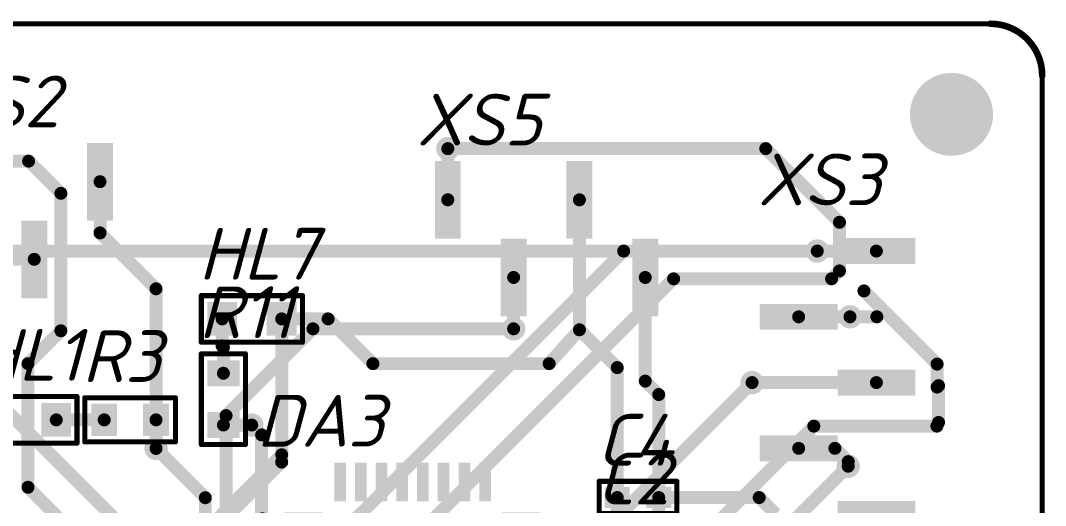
# Model space of a CAD drawing. Header units: millimetres. Extents: x -963 to 6553, y -1367 to 496.
# Drawn here: x -75.54 to -35.98, y 61.51 to 80.25 of the extents above; entities that cross this region are included whole.
import ezdxf

# ---------------------------------------------------------------- set-up
doc = ezdxf.new("R2010")
doc.units = ezdxf.units.MM
doc.header["$LTSCALE"] = 0.5
doc.layers.get('0').update_dxf_attribs({"lineweight": 60})
for name, color, linetype in [('BottomLayer', 5, 'Continuous'), ('MultiLayer', 9, 'Continuous'), ('TopLayer', 1, 'Continuous'), ('TopOverlay', 2, 'Continuous'), ('TopPaste', 8, 'Continuous'), ('ViaHoleLayer', 16, 'Continuous')]:
    doc.layers.add(name, color=color, linetype=linetype)
doc.layers.add('BottomSolder', color=6, linetype='Continuous', plot=False)
doc.styles.get("Standard").update_dxf_attribs({"font": 'isocpeui.ttf', "width": 0.9})

# ---------------------------------------------------------------- blocks, each defined once
blk = doc.blocks.new('C0603_5')
at = {"layer": 'TopLayer'}
for points in [[(-1.282, -0.4), (-0.317, -0.4), (-1.282, 0.4), (-0.317, 0.4)], [(0.318, -0.4), (1.283, -0.4), (0.318, 0.4), (1.283, 0.4)]]:
    blk.add_solid(points, dxfattribs=at)
at = {"layer": 'TopOverlay', "const_width": 0.2}
for points in [[(1.5, 0.625), (-1.5, 0.625)], [(-1.5, 0.625), (-1.5, -0.625)], [(1.5, 0.625), (1.5, -0.625)], [(1.5, -0.625), (-1.5, -0.625)]]:
    blk.add_lwpolyline(points, dxfattribs=at)
at = {"layer": 'TopOverlay', "const_width": 0.1}
for points in [[(-1.55, 0.625, 1), (-1.45, 0.625, 1)], [(-1.55, 0.625, 1), (-1.45, 0.625, 1)], [(1.45, 0.625, 1), (1.55, 0.625, 1)], [(1.45, 0.625, 1), (1.55, 0.625, 1)], [(-1.55, -0.625, 1), (-1.45, -0.625, 1)], [(-1.55, -0.625, 1), (-1.45, -0.625, 1)], [(1.45, -0.625, 1), (1.55, -0.625, 1)], [(1.45, -0.625, 1), (1.55, -0.625, 1)]]:
    blk.add_lwpolyline(points, format="xyb", close=True, dxfattribs=at)
at = {"layer": 'TopPaste'}
for points in [[(-1.282, -0.4), (-0.317, -0.4), (-1.282, 0.4), (-0.317, 0.4)], [(0.318, -0.4), (1.283, -0.4), (0.318, 0.4), (1.283, 0.4)]]:
    blk.add_solid(points, dxfattribs=at)
blk = doc.blocks.new('32TQFP_7_7__8')
at = {"layer": 'TopLayer'}
for points in [[(-2.575, 3.45), (-2.575, 4.95), (-3.025, 3.45), (-3.025, 4.95)], [(-1.775, 3.45), (-1.775, 4.95), (-2.225, 3.45), (-2.225, 4.95)], [(-0.975, 3.45), (-0.975, 4.95), (-1.425, 3.45), (-1.425, 4.95)], [(-0.175, 3.45), (-0.175, 4.95), (-0.625, 3.45), (-0.625, 4.95)], [(0.625, 3.45), (0.625, 4.95), (0.175, 3.45), (0.175, 4.95)], [(1.425, 3.45), (1.425, 4.95), (0.975, 3.45), (0.975, 4.95)], [(2.225, 3.45), (2.225, 4.95), (1.775, 3.45), (1.775, 4.95)], [(3.025, 3.45), (3.025, 4.95), (2.575, 3.45), (2.575, 4.95)], [(-4.95, 2.575), (-3.45, 2.575), (-4.95, 3.025), (-3.45, 3.025)], [(3.45, 2.575), (4.95, 2.575), (3.45, 3.025), (4.95, 3.025)], [(-4.95, 1.775), (-3.45, 1.775), (-4.95, 2.225), (-3.45, 2.225)], [(3.45, 1.775), (4.95, 1.775), (3.45, 2.225), (4.95, 2.225)], [(-4.95, 0.975), (-3.45, 0.975), (-4.95, 1.425), (-3.45, 1.425)], [(3.45, 0.975), (4.95, 0.975), (3.45, 1.425), (4.95, 1.425)], [(-4.95, 0.175), (-3.45, 0.175), (-4.95, 0.625), (-3.45, 0.625)], [(3.45, 0.175), (4.95, 0.175), (3.45, 0.625), (4.95, 0.625)], [(-4.95, -0.625), (-3.45, -0.625), (-4.95, -0.175), (-3.45, -0.175)], [(3.45, -0.625), (4.95, -0.625), (3.45, -0.175), (4.95, -0.175)], [(-4.95, -1.425), (-3.45, -1.425), (-4.95, -0.975), (-3.45, -0.975)], [(3.45, -1.425), (4.95, -1.425), (3.45, -0.975), (4.95, -0.975)], [(-4.95, -2.225), (-3.45, -2.225), (-4.95, -1.775), (-3.45, -1.775)], [(3.45, -2.225), (4.95, -2.225), (3.45, -1.775), (4.95, -1.775)], [(-4.95, -3.025), (-3.45, -3.025), (-4.95, -2.575), (-3.45, -2.575)], [(3.45, -3.025), (4.95, -3.025), (3.45, -2.575), (4.95, -2.575)], [(-2.575, -4.95), (-2.575, -3.45), (-3.025, -4.95), (-3.025, -3.45)], [(-1.775, -4.95), (-1.775, -3.45), (-2.225, -4.95), (-2.225, -3.45)], [(-0.975, -4.95), (-0.975, -3.45), (-1.425, -4.95), (-1.425, -3.45)], [(-0.175, -4.95), (-0.175, -3.45), (-0.625, -4.95), (-0.625, -3.45)], [(0.625, -4.95), (0.625, -3.45), (0.175, -4.95), (0.175, -3.45)], [(1.425, -4.95), (1.425, -3.45), (0.975, -4.95), (0.975, -3.45)], [(2.225, -4.95), (2.225, -3.45), (1.775, -4.95), (1.775, -3.45)], [(3.025, -4.95), (3.025, -3.45), (2.575, -4.95), (2.575, -3.45)]]:
    blk.add_solid(points, dxfattribs=at)
at = {"layer": 'TopOverlay'}
for points, const_width in [([(-5.7, 2.8, 1), (-5.9, 2.8, 1)], 0.254), ([(-5.964, 2.8, 1), (-5.837, 2.8, 1)], 0.127), ([(-5.763, 2.8, 1), (-5.636, 2.8, 1)], 0.127)]:
    blk.add_lwpolyline(points, format="xyb", close=True, dxfattribs=dict(at, const_width=const_width))
at = {"layer": 'TopPaste'}
for points in [[(-2.575, 3.45), (-2.575, 4.95), (-3.025, 3.45), (-3.025, 4.95)], [(-1.775, 3.45), (-1.775, 4.95), (-2.225, 3.45), (-2.225, 4.95)], [(-0.975, 3.45), (-0.975, 4.95), (-1.425, 3.45), (-1.425, 4.95)], [(-0.175, 3.45), (-0.175, 4.95), (-0.625, 3.45), (-0.625, 4.95)], [(0.625, 3.45), (0.625, 4.95), (0.175, 3.45), (0.175, 4.95)], [(1.425, 3.45), (1.425, 4.95), (0.975, 3.45), (0.975, 4.95)], [(2.225, 3.45), (2.225, 4.95), (1.775, 3.45), (1.775, 4.95)], [(3.025, 3.45), (3.025, 4.95), (2.575, 3.45), (2.575, 4.95)], [(-4.95, 2.575), (-3.45, 2.575), (-4.95, 3.025), (-3.45, 3.025)], [(3.45, 2.575), (4.95, 2.575), (3.45, 3.025), (4.95, 3.025)], [(-4.95, 1.775), (-3.45, 1.775), (-4.95, 2.225), (-3.45, 2.225)], [(3.45, 1.775), (4.95, 1.775), (3.45, 2.225), (4.95, 2.225)], [(-4.95, 0.975), (-3.45, 0.975), (-4.95, 1.425), (-3.45, 1.425)], [(3.45, 0.975), (4.95, 0.975), (3.45, 1.425), (4.95, 1.425)], [(-4.95, 0.175), (-3.45, 0.175), (-4.95, 0.625), (-3.45, 0.625)], [(3.45, 0.175), (4.95, 0.175), (3.45, 0.625), (4.95, 0.625)], [(-4.95, -0.625), (-3.45, -0.625), (-4.95, -0.175), (-3.45, -0.175)], [(3.45, -0.625), (4.95, -0.625), (3.45, -0.175), (4.95, -0.175)], [(-4.95, -1.425), (-3.45, -1.425), (-4.95, -0.975), (-3.45, -0.975)], [(3.45, -1.425), (4.95, -1.425), (3.45, -0.975), (4.95, -0.975)], [(-4.95, -2.225), (-3.45, -2.225), (-4.95, -1.775), (-3.45, -1.775)], [(3.45, -2.225), (4.95, -2.225), (3.45, -1.775), (4.95, -1.775)], [(-4.95, -3.025), (-3.45, -3.025), (-4.95, -2.575), (-3.45, -2.575)], [(3.45, -3.025), (4.95, -3.025), (3.45, -2.575), (4.95, -2.575)], [(-2.575, -4.95), (-2.575, -3.45), (-3.025, -4.95), (-3.025, -3.45)], [(-1.775, -4.95), (-1.775, -3.45), (-2.225, -4.95), (-2.225, -3.45)], [(-0.975, -4.95), (-0.975, -3.45), (-1.425, -4.95), (-1.425, -3.45)], [(-0.175, -4.95), (-0.175, -3.45), (-0.625, -4.95), (-0.625, -3.45)], [(0.625, -4.95), (0.625, -3.45), (0.175, -4.95), (0.175, -3.45)], [(1.425, -4.95), (1.425, -3.45), (0.975, -4.95), (0.975, -3.45)], [(2.225, -4.95), (2.225, -3.45), (1.775, -4.95), (1.775, -3.45)], [(3.025, -4.95), (3.025, -3.45), (2.575, -4.95), (2.575, -3.45)]]:
    blk.add_solid(points, dxfattribs=at)
blk = doc.blocks.new('HL_SMD_10')
at = {"layer": 'TopLayer'}
for points in [[(-1.725, -0.65), (-0.575, -0.65), (-1.725, 0.65), (-0.575, 0.65)], [(0.575, -0.65), (1.725, -0.65), (0.575, 0.65), (1.725, 0.65)]]:
    blk.add_solid(points, dxfattribs=at)
at = {"layer": 'TopOverlay', "const_width": 0.2}
for points in [[(-1.95, 0.9), (-1.95, -0.9)], [(1.95, 0.9), (-1.95, 0.9)], [(1.95, 0.9), (1.95, -0.9)], [(1.95, -0.9), (-1.95, -0.9)]]:
    blk.add_lwpolyline(points, dxfattribs=at)
at = {"layer": 'TopOverlay', "const_width": 0.1}
for points in [[(-2, 0.9, 1), (-1.9, 0.9, 1)], [(-2, 0.9, 1), (-1.9, 0.9, 1)], [(1.9, 0.9, 1), (2, 0.9, 1)], [(1.9, 0.9, 1), (2, 0.9, 1)], [(-2, -0.9, 1), (-1.9, -0.9, 1)], [(-2, -0.9, 1), (-1.9, -0.9, 1)], [(1.9, -0.9, 1), (2, -0.9, 1)], [(1.9, -0.9, 1), (2, -0.9, 1)]]:
    blk.add_lwpolyline(points, format="xyb", close=True, dxfattribs=at)
at = {"layer": 'TopPaste'}
for points in [[(-1.725, -0.65), (-0.575, -0.65), (-1.725, 0.65), (-0.575, 0.65)], [(0.575, -0.65), (1.725, -0.65), (0.575, 0.65), (1.725, 0.65)]]:
    blk.add_solid(points, dxfattribs=at)
blk = doc.blocks.new('HL_SMD_16')
at = {"layer": 'TopLayer'}
for points in [[(-1.725, -0.65), (-0.575, -0.65), (-1.725, 0.65), (-0.575, 0.65)], [(0.575, -0.65), (1.725, -0.65), (0.575, 0.65), (1.725, 0.65)]]:
    blk.add_solid(points, dxfattribs=at)
at = {"layer": 'TopOverlay', "const_width": 0.2}
for points in [[(-1.95, 0.9), (-1.95, -0.9)], [(1.95, 0.9), (-1.95, 0.9)], [(1.95, 0.9), (1.95, -0.9)], [(1.95, -0.9), (-1.95, -0.9)]]:
    blk.add_lwpolyline(points, dxfattribs=at)
at = {"layer": 'TopOverlay', "const_width": 0.1}
for points in [[(-2, 0.9, 1), (-1.9, 0.9, 1)], [(-2, 0.9, 1), (-1.9, 0.9, 1)], [(1.9, 0.9, 1), (2, 0.9, 1)], [(1.9, 0.9, 1), (2, 0.9, 1)], [(-2, -0.9, 1), (-1.9, -0.9, 1)], [(-2, -0.9, 1), (-1.9, -0.9, 1)], [(1.9, -0.9, 1), (2, -0.9, 1)], [(1.9, -0.9, 1), (2, -0.9, 1)]]:
    blk.add_lwpolyline(points, format="xyb", close=True, dxfattribs=at)
at = {"layer": 'TopPaste'}
for points in [[(-1.725, -0.65), (-0.575, -0.65), (-1.725, 0.65), (-0.575, 0.65)], [(0.575, -0.65), (1.725, -0.65), (0.575, 0.65), (1.725, 0.65)]]:
    blk.add_solid(points, dxfattribs=at)
blk = doc.blocks.new('R0805_19')
at = {"layer": 'TopLayer'}
for points in [[(-1.5, -0.625), (-0.5, -0.625), (-1.5, 0.625), (-0.5, 0.625)], [(0.5, -0.625), (1.5, -0.625), (0.5, 0.625), (1.5, 0.625)]]:
    blk.add_solid(points, dxfattribs=at)
at = {"layer": 'TopOverlay', "const_width": 0.2}
for points in [[(-1.75, 0.85), (1.75, 0.85)], [(-1.75, -0.85), (-1.75, 0.85)], [(1.75, -0.85), (1.75, 0.85)], [(-1.75, -0.85), (1.75, -0.85)]]:
    blk.add_lwpolyline(points, dxfattribs=at)
at = {"layer": 'TopOverlay', "const_width": 0.1}
for points in [[(-1.8, 0.85, 1), (-1.7, 0.85, 1)], [(-1.8, 0.85, 1), (-1.7, 0.85, 1)], [(1.7, 0.85, 1), (1.8, 0.85, 1)], [(1.7, 0.85, 1), (1.8, 0.85, 1)], [(-1.8, -0.85, 1), (-1.7, -0.85, 1)], [(-1.8, -0.85, 1), (-1.7, -0.85, 1)], [(1.7, -0.85, 1), (1.8, -0.85, 1)], [(1.7, -0.85, 1), (1.8, -0.85, 1)]]:
    blk.add_lwpolyline(points, format="xyb", close=True, dxfattribs=at)
at = {"layer": 'TopPaste'}
for points in [[(-1.5, -0.625), (-0.5, -0.625), (-1.5, 0.625), (-0.5, 0.625)], [(0.5, -0.625), (1.5, -0.625), (0.5, 0.625), (1.5, 0.625)]]:
    blk.add_solid(points, dxfattribs=at)
blk = doc.blocks.new('R0805_25')
at = {"layer": 'TopLayer'}
for points in [[(-1.5, -0.625), (-0.5, -0.625), (-1.5, 0.625), (-0.5, 0.625)], [(0.5, -0.625), (1.5, -0.625), (0.5, 0.625), (1.5, 0.625)]]:
    blk.add_solid(points, dxfattribs=at)
at = {"layer": 'TopOverlay', "const_width": 0.2}
for points in [[(-1.75, 0.85), (-1.75, -0.85)], [(-1.75, 0.85), (1.75, 0.85)], [(1.75, 0.85), (1.75, -0.85)], [(-1.75, -0.85), (1.75, -0.85)]]:
    blk.add_lwpolyline(points, dxfattribs=at)
at = {"layer": 'TopOverlay', "const_width": 0.1}
for points in [[(-1.8, 0.85, 1), (-1.7, 0.85, 1)], [(-1.8, 0.85, 1), (-1.7, 0.85, 1)], [(1.7, 0.85, 1), (1.8, 0.85, 1)], [(1.7, 0.85, 1), (1.8, 0.85, 1)], [(-1.8, -0.85, 1), (-1.7, -0.85, 1)], [(-1.8, -0.85, 1), (-1.7, -0.85, 1)], [(1.7, -0.85, 1), (1.8, -0.85, 1)], [(1.7, -0.85, 1), (1.8, -0.85, 1)]]:
    blk.add_lwpolyline(points, format="xyb", close=True, dxfattribs=at)
at = {"layer": 'TopPaste'}
for points in [[(-1.5, -0.625), (-0.5, -0.625), (-1.5, 0.625), (-0.5, 0.625)], [(0.5, -0.625), (1.5, -0.625), (0.5, 0.625), (1.5, 0.625)]]:
    blk.add_solid(points, dxfattribs=at)
blk = doc.blocks.new('PLS3_S_30')
at = {"layer": 'TopLayer'}
for points in [[(-1.77, 3), (-1.77, 0), (-0.77, 3), (-0.77, 0)], [(3.31, 3), (3.31, 0), (4.31, 3), (4.31, 0)], [(0.77, 0), (0.77, -3), (1.77, 0), (1.77, -3)]]:
    blk.add_solid(points, dxfattribs=at)
at = {"layer": 'TopPaste'}
for points in [[(-1.77, 3), (-1.77, 0), (-0.77, 3), (-0.77, 0)], [(3.31, 3), (3.31, 0), (4.31, 3), (4.31, 0)], [(0.77, 0), (0.77, -3), (1.77, 0), (1.77, -3)]]:
    blk.add_solid(points, dxfattribs=at)
blk = doc.blocks.new('PLS6_S_31')
at = {"layer": 'TopLayer'}
for points in [[(-1.77, 3), (-1.77, 0), (-0.77, 3), (-0.77, 0)], [(3.31, 3), (3.31, 0), (4.31, 3), (4.31, 0)], [(8.39, 3), (8.39, 0), (9.39, 3), (9.39, 0)], [(0.77, 0), (0.77, -3), (1.77, 0), (1.77, -3)], [(5.85, 0), (5.85, -3), (6.85, 0), (6.85, -3)], [(10.93, 0), (10.93, -3), (11.93, 0), (11.93, -3)]]:
    blk.add_solid(points, dxfattribs=at)
at = {"layer": 'TopPaste'}
for points in [[(-1.77, 3), (-1.77, 0), (-0.77, 3), (-0.77, 0)], [(3.31, 3), (3.31, 0), (4.31, 3), (4.31, 0)], [(8.39, 3), (8.39, 0), (9.39, 3), (9.39, 0)], [(0.77, 0), (0.77, -3), (1.77, 0), (1.77, -3)], [(5.85, 0), (5.85, -3), (6.85, 0), (6.85, -3)], [(10.93, 0), (10.93, -3), (11.93, 0), (11.93, -3)]]:
    blk.add_solid(points, dxfattribs=at)
blk = doc.blocks.new('PLS4_S_33')
at = {"layer": 'TopLayer'}
for points in [[(-1.77, 3), (-1.77, 0), (-0.77, 3), (-0.77, 0)], [(3.31, 3), (3.31, 0), (4.31, 3), (4.31, 0)], [(0.77, 0), (0.77, -3), (1.77, 0), (1.77, -3)], [(5.85, 0), (5.85, -3), (6.85, 0), (6.85, -3)]]:
    blk.add_solid(points, dxfattribs=at)
at = {"layer": 'TopPaste'}
for points in [[(-1.77, 3), (-1.77, 0), (-0.77, 3), (-0.77, 0)], [(3.31, 3), (3.31, 0), (4.31, 3), (4.31, 0)], [(0.77, 0), (0.77, -3), (1.77, 0), (1.77, -3)], [(5.85, 0), (5.85, -3), (6.85, 0), (6.85, -3)]]:
    blk.add_solid(points, dxfattribs=at)

msp = doc.modelspace()

# ---------------------------------------------------------------- linework, layer by layer
at = {"layer": 'BottomLayer'}
for points, const_width in [([(-40.358, 76.622, 1), (-38.858, 76.622, 1)], 1.5), ([(-59.219, 75.299, 1), (-58.869, 75.299, 1)], 0.35), ([(-59.169, 75.299, 1), (-58.919, 75.299, 1)], 0.25), ([(-46.901, 75.299, 1), (-46.651, 75.299, 1)], 0.25), ([(-46.901, 75.299, 1), (-46.651, 75.299, 1)], 0.25), ([(-44.056, 72.454, 1), (-43.806, 72.454, 1)], 0.25), ([(-44.056, 72.454, 1), (-43.806, 72.454, 1)], 0.25), ([(-44.964, 71.342, 1), (-44.614, 71.342, 1)], 0.35), ([(-52.385, 71.342, 1), (-52.135, 71.342, 1)], 0.25), ([(-52.385, 71.342, 1), (-52.135, 71.342, 1)], 0.25), ([(-52.385, 71.342, 1), (-52.135, 71.342, 1)], 0.25), ([(-44.914, 71.342, 1), (-44.664, 71.342, 1)], 0.25), ([(-44.056, 70.575, 1), (-43.806, 70.575, 1)], 0.25), ([(-44.056, 70.575, 1), (-43.806, 70.575, 1)], 0.25), ([(-50.457, 70.27, 1), (-50.207, 70.27, 1)], 0.25), ([(-50.457, 70.27, 1), (-50.207, 70.27, 1)], 0.25), ([(-44.361, 70.27, 1), (-44.111, 70.27, 1)], 0.25), ([(-44.361, 70.27, 1), (-44.111, 70.27, 1)], 0.25), ([(-43.113, 69.802, 1), (-42.863, 69.802, 1)], 0.25), ([(-43.7, 68.802, 1), (-43.35, 68.802, 1)], 0.35), ([(-43.65, 68.802, 1), (-43.4, 68.802, 1)], 0.25), ([(-42.613, 68.802, 1), (-42.363, 68.802, 1)], 0.25), ([(-64.376, 68.339, 1), (-64.126, 68.339, 1)], 0.25), ([(-64.376, 68.339, 1), (-64.126, 68.339, 1)], 0.25), ([(-56.682, 68.339, 1), (-56.332, 68.339, 1)], 0.35), ([(-56.632, 68.339, 1), (-56.382, 68.339, 1)], 0.25), ([(-40.289, 66.977, 1), (-40.039, 66.977, 1)], 0.25), ([(-40.289, 66.977, 1), (-40.039, 66.977, 1)], 0.25), ([(-47.479, 66.262, 1), (-47.129, 66.262, 1)], 0.35), ([(-47.429, 66.262, 1), (-47.179, 66.262, 1)], 0.25), ([(-40.289, 66.088, 1), (-40.039, 66.088, 1)], 0.25), ([(-40.289, 66.088, 1), (-40.039, 66.088, 1)], 0.25), ([(-40.233, 66.144, 1), (-39.983, 66.144, 1)], 0.25), ([(-40.233, 66.144, 1), (-39.983, 66.144, 1)], 0.25), ([(-67.729, 64.987, 1), (-67.479, 64.987, 1)], 0.25), ([(-67.729, 64.987, 1), (-67.479, 64.987, 1)], 0.25), ([(-66.788, 64.622, 1), (-66.438, 64.622, 1)], 0.35), ([(-40.233, 64.722, 1), (-39.983, 64.722, 1)], 0.25), ([(-66.738, 64.622, 1), (-66.488, 64.622, 1)], 0.25), ([(-66.357, 64.241, 1), (-66.107, 64.241, 1)], 0.25), ([(-66.357, 64.241, 1), (-66.107, 64.241, 1)], 0.25), ([(-45.047, 64.58, 1), (-44.797, 64.58, 1)], 0.25), ([(-45.047, 64.58, 1), (-44.797, 64.58, 1)], 0.25), ([(-40.297, 64.58, 1), (-40.047, 64.58, 1)], 0.25), ([(-70.482, 63.717, 1), (-70.132, 63.717, 1)], 0.35), ([(-70.432, 63.717, 1), (-70.182, 63.717, 1)], 0.25), ([(-43.77, 63.031, 1), (-43.42, 63.031, 1)], 0.35), ([(-43.72, 63.031, 1), (-43.47, 63.031, 1)], 0.25), ([(-68.53, 61.814, 1), (-68.28, 61.814, 1)], 0.25), ([(-68.53, 61.814, 1), (-68.28, 61.814, 1)], 0.25)]:
    msp.add_lwpolyline(points, format="xyb", close=True, dxfattribs=dict(at, const_width=const_width))
at = {"layer": 'BottomLayer', "const_width": 0.5}
for points in [[(-59.044, 75.299), (-46.776, 75.299)], [(-46.776, 75.299), (-43.931, 72.454)], [(-43.931, 70.575), (-43.931, 72.454)], [(-76.336, 71.342), (-52.26, 71.342)], [(-63.38, 60.222), (-52.26, 71.342)], [(-52.26, 71.342), (-44.789, 71.342)], [(-44.236, 70.27), (-43.931, 70.575)], [(-59.755, 60.846), (-50.332, 70.27)], [(-50.332, 70.27), (-44.236, 70.27)], [(-42.988, 69.802), (-40.164, 66.977)], [(-43.525, 68.802), (-42.488, 68.802)], [(-67.604, 64.987), (-64.251, 68.339)], [(-64.251, 68.339), (-56.507, 68.339)], [(-40.164, 66.088), (-40.164, 66.977)], [(-54.179, 59.387), (-47.304, 66.262)], [(-40.164, 66.088), (-40.108, 66.144)], [(-40.108, 64.722), (-40.108, 66.144)], [(-76.469, 65.572), (-69.915, 59.018)], [(-67.604, 59.83), (-67.604, 64.987)], [(-66.613, 64.622), (-66.232, 64.241)], [(-66.232, 61.022), (-66.232, 64.241)], [(-50.869, 58.633), (-44.922, 64.58)], [(-44.922, 64.58), (-40.172, 64.58)], [(-70.307, 63.717), (-68.405, 61.814)], [(-48.747, 57.879), (-43.595, 63.031)], [(-68.405, 58.42), (-68.405, 61.814)]]:
    msp.add_lwpolyline(points, dxfattribs=at)
at = {"layer": 'BottomSolder'}
for points, const_width in [([(-40.409, 76.622, 1), (-38.807, 76.622, 1)], 1.602), ([(-59.27, 75.299, 1), (-58.818, 75.299, 1)], 0.452), ([(-45.015, 71.342, 1), (-44.563, 71.342, 1)], 0.452), ([(-43.75, 68.802, 1), (-43.299, 68.802, 1)], 0.452), ([(-56.733, 68.339, 1), (-56.281, 68.339, 1)], 0.452), ([(-47.53, 66.262, 1), (-47.078, 66.262, 1)], 0.452), ([(-66.839, 64.622, 1), (-66.387, 64.622, 1)], 0.452), ([(-70.533, 63.717, 1), (-70.081, 63.717, 1)], 0.452), ([(-43.821, 63.031, 1), (-43.37, 63.031, 1)], 0.452)]:
    msp.add_lwpolyline(points, format="xyb", close=True, dxfattribs=dict(at, const_width=const_width))
at = {"layer": 'MultiLayer', "const_width": 0.2}
for points in [[(-89.108, 80.122), (-38.008, 80.122)], [(-36.108, 27.122), (-36.108, 78.222)]]:
    msp.add_lwpolyline(points, dxfattribs=at)
at = {"layer": 'MultiLayer', "const_width": 0.254}
msp.add_lwpolyline([(-38.108, 80.122, -0.414214), (-36.108, 78.122)], format="xyb", dxfattribs=at)
at = {"layer": 'MultiLayer'}
for points, const_width in [([(-38.171, 80.122, 1), (-38.044, 80.122, 1)], 0.127), ([(-38.058, 80.122, 1), (-37.958, 80.122, 1)], 0.1), ([(-40.358, 76.622, 1), (-38.858, 76.622, 1)], 1.5), ([(-36.171, 78.122, 1), (-36.044, 78.122, 1)], 0.127), ([(-36.158, 78.222, 1), (-36.058, 78.222, 1)], 0.1), ([(-59.219, 75.299, 1), (-58.869, 75.299, 1)], 0.35), ([(-44.964, 71.342, 1), (-44.614, 71.342, 1)], 0.35), ([(-43.7, 68.802, 1), (-43.35, 68.802, 1)], 0.35), ([(-56.682, 68.339, 1), (-56.332, 68.339, 1)], 0.35), ([(-47.479, 66.262, 1), (-47.129, 66.262, 1)], 0.35), ([(-66.788, 64.622, 1), (-66.438, 64.622, 1)], 0.35), ([(-70.482, 63.717, 1), (-70.132, 63.717, 1)], 0.35), ([(-43.77, 63.031, 1), (-43.42, 63.031, 1)], 0.35)]:
    msp.add_lwpolyline(points, format="xyb", close=True, dxfattribs=dict(at, const_width=const_width))
at = {"layer": 'TopLayer'}
for points, const_width in [([(-40.358, 76.622, 1), (-38.858, 76.622, 1)], 1.5), ([(-59.219, 75.299, 1), (-58.869, 75.299, 1)], 0.35), ([(-59.172, 75.296, 1), (-58.922, 75.296, 1)], 0.25), ([(-59.172, 75.296, 1), (-58.922, 75.296, 1)], 0.25), ([(-59.169, 75.299, 1), (-58.919, 75.299, 1)], 0.25), ([(-75.349, 74.816, 1), (-75.099, 74.816, 1)], 0.25), ([(-75.349, 74.816, 1), (-75.099, 74.816, 1)], 0.25), ([(-72.593, 74.022, 1), (-72.343, 74.022, 1)], 0.25), ([(-74.104, 73.572, 1), (-73.854, 73.572, 1)], 0.25), ([(-74.104, 73.572, 1), (-73.854, 73.572, 1)], 0.25), ([(-59.172, 73.322, 1), (-58.922, 73.322, 1)], 0.25), ([(-54.092, 73.322, 1), (-53.842, 73.322, 1)], 0.25), ([(-72.593, 72.044, 1), (-72.343, 72.044, 1)], 0.25), ([(-72.593, 72.044, 1), (-72.343, 72.044, 1)], 0.25), ([(-44.964, 71.342, 1), (-44.614, 71.342, 1)], 0.35), ([(-75.133, 71.022, 1), (-74.883, 71.022, 1)], 0.25), ([(-44.914, 71.342, 1), (-44.664, 71.342, 1)], 0.25), ([(-42.632, 71.342, 1), (-42.382, 71.342, 1)], 0.25), ([(-56.632, 70.322, 1), (-56.382, 70.322, 1)], 0.25), ([(-51.552, 70.322, 1), (-51.302, 70.322, 1)], 0.25), ([(-70.432, 69.884, 1), (-70.182, 69.884, 1)], 0.25), ([(-70.432, 69.884, 1), (-70.182, 69.884, 1)], 0.25), ([(-67.882, 68.722, 1), (-67.632, 68.722, 1)], 0.25), ([(-65.582, 68.722, 1), (-65.332, 68.722, 1)], 0.25), ([(-65.582, 68.722, 1), (-65.332, 68.722, 1)], 0.25), ([(-63.792, 68.722, 1), (-63.542, 68.722, 1)], 0.25), ([(-63.792, 68.722, 1), (-63.542, 68.722, 1)], 0.25), ([(-45.632, 68.802, 1), (-45.382, 68.802, 1)], 0.25), ([(-43.7, 68.802, 1), (-43.35, 68.802, 1)], 0.35), ([(-43.65, 68.802, 1), (-43.4, 68.802, 1)], 0.25), ([(-74.104, 68.263, 1), (-73.854, 68.263, 1)], 0.25), ([(-74.104, 68.263, 1), (-73.854, 68.263, 1)], 0.25), ([(-56.682, 68.339, 1), (-56.332, 68.339, 1)], 0.35), ([(-56.632, 68.339, 1), (-56.382, 68.339, 1)], 0.25), ([(-54.092, 68.301, 1), (-53.842, 68.301, 1)], 0.25), ([(-54.092, 68.301, 1), (-53.842, 68.301, 1)], 0.25), ([(-54.092, 68.301, 1), (-53.842, 68.301, 1)], 0.25), ([(-67.882, 67.678, 1), (-67.632, 67.678, 1)], 0.25), ([(-67.882, 67.678, 1), (-67.632, 67.678, 1)], 0.25), ([(-67.832, 67.628, 1), (-67.582, 67.628, 1)], 0.25), ([(-67.832, 67.628, 1), (-67.582, 67.628, 1)], 0.25), ([(-75.374, 66.993, 1), (-75.124, 66.993, 1)], 0.25), ([(-75.374, 66.993, 1), (-75.124, 66.993, 1)], 0.25), ([(-67.832, 66.622, 1), (-67.582, 66.622, 1)], 0.25), ([(-62.063, 66.993, 1), (-61.813, 66.993, 1)], 0.25), ([(-62.063, 66.993, 1), (-61.813, 66.993, 1)], 0.25), ([(-55.261, 66.993, 1), (-55.011, 66.993, 1)], 0.25), ([(-55.261, 66.993, 1), (-55.011, 66.993, 1)], 0.25), ([(-52.632, 66.841, 1), (-52.382, 66.841, 1)], 0.25), ([(-52.632, 66.841, 1), (-52.382, 66.841, 1)], 0.25), ([(-51.552, 66.319, 1), (-51.302, 66.319, 1)], 0.25), ([(-51.552, 66.319, 1), (-51.302, 66.319, 1)], 0.25), ([(-47.479, 66.262, 1), (-47.129, 66.262, 1)], 0.35), ([(-47.429, 66.262, 1), (-47.179, 66.262, 1)], 0.25), ([(-42.632, 66.262, 1), (-42.382, 66.262, 1)], 0.25), ([(-51.032, 65.799, 1), (-50.782, 65.799, 1)], 0.25), ([(-51.032, 65.799, 1), (-50.782, 65.799, 1)], 0.25), ([(-74.282, 64.822, 1), (-74.032, 64.822, 1)], 0.25), ([(-72.432, 64.822, 1), (-72.182, 64.822, 1)], 0.25), ([(-70.432, 64.822, 1), (-70.182, 64.822, 1)], 0.25), ([(-70.432, 64.822, 1), (-70.182, 64.822, 1)], 0.25), ([(-66.788, 64.622, 1), (-66.438, 64.622, 1)], 0.35), ([(-67.832, 64.622, 1), (-67.582, 64.622, 1)], 0.25), ([(-66.738, 64.622, 1), (-66.488, 64.622, 1)], 0.25), ([(-70.482, 63.717, 1), (-70.132, 63.717, 1)], 0.35), ([(-70.432, 63.717, 1), (-70.182, 63.717, 1)], 0.25), ([(-65.582, 63.475, 1), (-65.332, 63.475, 1)], 0.25), ([(-65.582, 63.475, 1), (-65.332, 63.475, 1)], 0.25), ([(-65.582, 63.475, 1), (-65.332, 63.475, 1)], 0.25), ([(-45.632, 63.722, 1), (-45.382, 63.722, 1)], 0.25), ([(-44.234, 63.722, 1), (-43.984, 63.722, 1)], 0.25), ([(-44.234, 63.722, 1), (-43.984, 63.722, 1)], 0.25), ([(-65.582, 63.189, 1), (-65.332, 63.189, 1)], 0.25), ([(-65.582, 63.189, 1), (-65.332, 63.189, 1)], 0.25), ([(-43.77, 63.031, 1), (-43.42, 63.031, 1)], 0.35), ([(-43.72, 63.209, 1), (-43.47, 63.209, 1)], 0.25), ([(-43.72, 63.209, 1), (-43.47, 63.209, 1)], 0.25), ([(-43.72, 63.031, 1), (-43.47, 63.031, 1)], 0.25), ([(-75.374, 62.218, 1), (-75.124, 62.218, 1)], 0.25), ([(-75.374, 62.218, 1), (-75.124, 62.218, 1)], 0.25), ([(-52.632, 61.822, 1), (-52.382, 61.822, 1)], 0.25), ([(-52.632, 61.822, 1), (-52.382, 61.822, 1)], 0.25), ([(-51.032, 61.822, 1), (-50.782, 61.822, 1)], 0.25), ([(-51.032, 61.822, 1), (-50.782, 61.822, 1)], 0.25), ([(-51.032, 61.822, 1), (-50.782, 61.822, 1)], 0.25), ([(-47.155, 61.822, 1), (-46.905, 61.822, 1)], 0.25), ([(-47.155, 61.822, 1), (-46.905, 61.822, 1)], 0.25)]:
    msp.add_lwpolyline(points, format="xyb", close=True, dxfattribs=dict(at, const_width=const_width))
at = {"layer": 'TopLayer', "const_width": 0.5}
for points in [[(-59.047, 75.296), (-59.044, 75.299)], [(-59.047, 73.322), (-59.047, 75.296)], [(-77.548, 74.816), (-75.224, 74.816)], [(-75.224, 74.816), (-73.979, 73.572)], [(-72.468, 72.044), (-72.468, 74.022)], [(-73.979, 68.263), (-73.979, 73.572)], [(-53.967, 68.301), (-53.967, 73.322)], [(-72.468, 72.044), (-70.307, 69.884)], [(-77.881, 71.022), (-75.008, 71.022)], [(-44.789, 71.342), (-42.507, 71.342)], [(-56.507, 68.339), (-56.507, 70.322)], [(-51.427, 66.319), (-51.427, 70.322)], [(-70.307, 64.822), (-70.307, 69.884)], [(-67.757, 67.678), (-67.757, 68.722)], [(-65.457, 68.722), (-63.667, 68.722)], [(-65.457, 63.475), (-65.457, 68.722)], [(-63.667, 68.722), (-61.938, 66.993)], [(-45.507, 68.802), (-43.525, 68.802)], [(-75.249, 66.993), (-73.979, 68.263)], [(-55.136, 66.993), (-53.967, 68.301)], [(-53.967, 68.301), (-52.507, 66.841)], [(-67.757, 67.678), (-67.707, 67.628)], [(-67.707, 66.622), (-67.707, 67.628)], [(-75.249, 62.218), (-75.249, 66.993)], [(-61.938, 66.993), (-55.136, 66.993)], [(-52.507, 61.822), (-52.507, 66.841)], [(-51.427, 66.319), (-50.907, 65.799)], [(-47.304, 66.262), (-42.507, 66.262)], [(-50.907, 61.822), (-50.907, 65.799)], [(-74.157, 64.822), (-72.307, 64.822)], [(-70.307, 63.717), (-70.307, 64.822)], [(-67.707, 64.622), (-66.613, 64.622)], [(-69.915, 59.018), (-65.457, 63.475)], [(-65.457, 63.189), (-65.457, 63.475)], [(-45.507, 63.722), (-44.109, 63.722)], [(-44.109, 63.722), (-43.595, 63.209)], [(-69.908, 58.738), (-65.457, 63.189)], [(-43.595, 63.031), (-43.595, 63.209)], [(-75.249, 62.218), (-71.465, 58.433)], [(-52.507, 60.322), (-52.507, 61.822)], [(-50.907, 60.322), (-50.907, 61.822)], [(-50.907, 61.822), (-47.03, 61.822)], [(-47.03, 61.822), (-46.39, 61.182)]]:
    msp.add_lwpolyline(points, dxfattribs=at)
at = {"layer": 'ViaHoleLayer', "const_width": 0.2}
for points in [[(-59.144, 75.299, 1), (-58.944, 75.299, 1)], [(-44.889, 71.342, 1), (-44.689, 71.342, 1)], [(-43.625, 68.802, 1), (-43.425, 68.802, 1)], [(-56.607, 68.339, 1), (-56.407, 68.339, 1)], [(-47.404, 66.262, 1), (-47.204, 66.262, 1)], [(-66.713, 64.622, 1), (-66.513, 64.622, 1)], [(-70.407, 63.717, 1), (-70.207, 63.717, 1)], [(-43.695, 63.031, 1), (-43.495, 63.031, 1)]]:
    msp.add_lwpolyline(points, format="xyb", close=True, dxfattribs=at)

# ---------------------------------------------------------------- block references
for name, p in [('PLS3_S_30', (-76.278, 72.522)), ('PLS4_S_33', (-57.777, 71.822)), ('R0805_19', (-71.307, 64.822)), ('32TQFP_7_7__8', (-60.407, 58.222)), ('C0603_5', (-51.707, 61.822))]:
    msp.add_blockref(name, p)
for name, p, rotation in [('PLS6_S_31', (-44.007, 59.912), 90), ('HL_SMD_16', (-66.607, 68.722), 180), ('R0805_25', (-67.707, 65.622), 90), ('HL_SMD_10', (-75.307, 64.822), 180)]:
    msp.add_blockref(name, p, dxfattribs=dict(rotation=rotation))

# ---------------------------------------------------------------- texts
at = {"layer": 'TopOverlay'}
for s, p in [('XS2', (-78.791, 76.123)), ('XS5', (-60.26, 75.421)), ('XS3', (-47.102, 73.11)), ('HL7', (-68.667, 70.24)), ('R11', (-68.667, 67.979)), ('HL1', (-77.357, 66.333)), ('R3', (-73.166, 66.282)), ('DA3', (-66.432, 63.788)), ('C4', (-53.3, 63.051)), ('C2', (-53.3, 61.553))]:
    msp.add_text(s, height=2, dxfattribs=at).set_placement(p)

doc.saveas('drawing.dxf')
